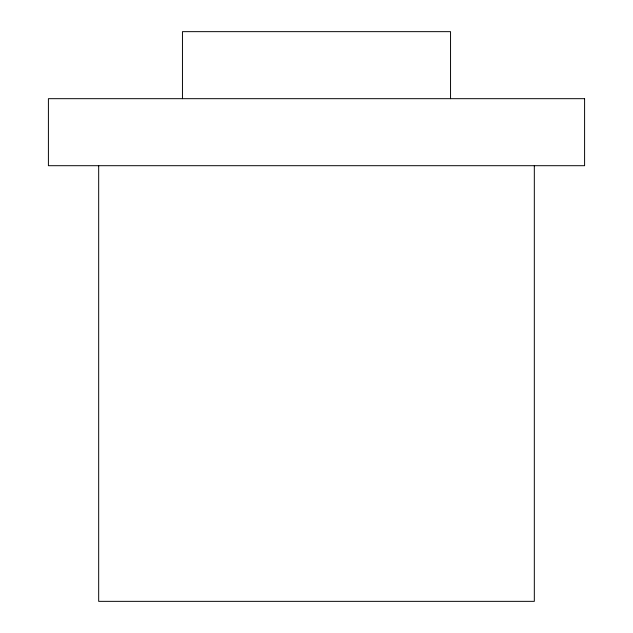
<?xml version="1.0" encoding="UTF-8"?>
<svg xmlns="http://www.w3.org/2000/svg" width="633" height="633" viewBox="0 0 633 633"><rect width="100%" height="100%" fill="white"/><g stroke="black" fill="none" stroke-linecap="round" stroke-linejoin="round"><path stroke-width="0.95" d="M534.323 165.696L534.323 601.35L98.677 601.35L98.677 165.696M450.546 98.677L450.546 31.65L182.454 31.65L182.454 98.677M584.591 98.677L48.409 98.677L48.409 165.696L584.591 165.696L584.591 98.677"/></g></svg>
